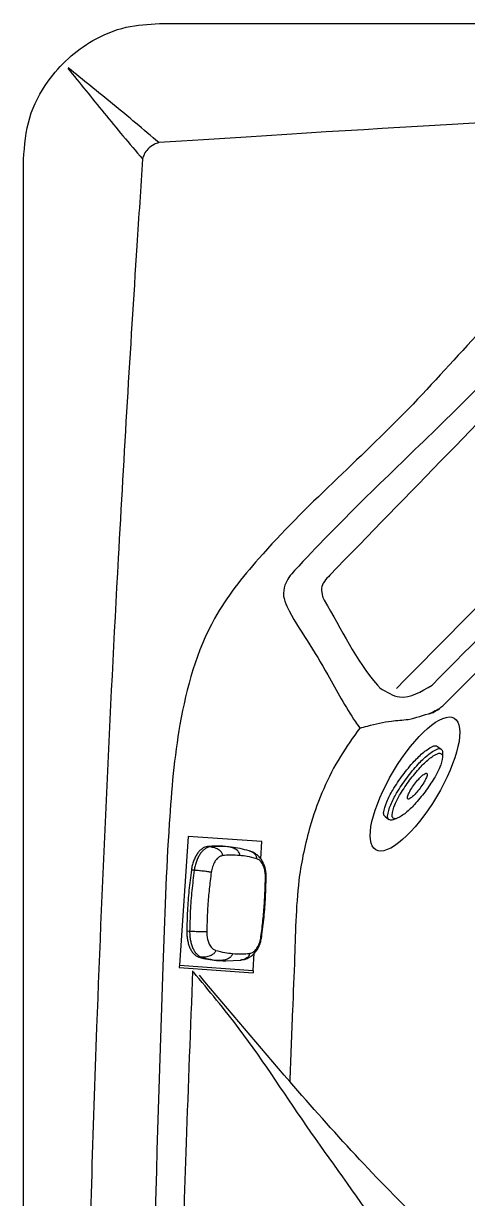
# Model space of a CAD drawing. Extents: x 408 to 498, y 628 to 778.
# Drawn here: x 408.3 to 417.77, y 709.38 to 734.42 of the extents above; entities that cross this region are included whole.
import ezdxf

# ---------------------------------------------------------------- set-up
doc = ezdxf.new("R2010")
doc.units = 0
doc.header["$MEASUREMENT"] = 0
doc.layers.add('1', color=4, linetype='Continuous')
doc.layers.add('JET', color=3, linetype='Continuous')

# ---------------------------------------------------------------- blocks, each defined once
blk = doc.blocks.new('Pillow Retg')
at = {"layer": '1'}
for points, knots in [([(0.428, 4.971), (0.583, 5.065), (0.863, 5.236), (1.309, 5.142), (1.832, 4.269), (2.308, 3.587), (2.691, 2.864), (2.696, 2.852)], [0, 0, 0, 0, 0.533921, 0.963649, 1.171047, 3.522005, 3.560627, 3.560627, 3.560627, 3.560627]), ([(-3.044, -2.672), (-3.051, -2.67), (-3.08, -2.662), (-3.724, -2.276), (-4.423, -1.955), (-4.975, -1.464), (-4.994, -1.448)], [11.621374, 11.621374, 11.621374, 11.621374, 11.643352, 11.711054, 13.84981, 13.926258, 13.926258, 13.926258, 13.926258])]:
    blk.add_open_spline(points, degree=3, knots=knots, dxfattribs=at)
for points in [[(-5.004, -1.096), (1.142, 4.968)], [(-4.93, -0.332), (0.428, 4.971)], [(2.696, 2.852), (2.692, 2.657), (2.591, 2.517)], [(-4.994, -1.448), (-5.184, -1.025), (-4.93, -0.332)], [(-2.591, -2.517), (-2.875, -2.694), (-3.044, -2.672)]]:
    blk.add_spline(points, degree=3, dxfattribs=at)
blk.add_open_spline([(2.591, 2.517), (0.864, 0.839), (-0.864, -0.839), (-2.591, -2.517)], degree=3, dxfattribs=at)
blk = doc.blocks.new('MINI')
at = {"layer": '1', "color": 3}
for p, q in [((0.223, 0.931), (0.327, 0.931)), ((0.391, 0.895), (0.44, 0.828)), ((0.391, 0.895), (0.391, 0.895)), ((0.223, -0.932), (0.327, -0.932)), ((0.327, -0.932), (0.327, -0.932)), ((0.386, -0.902), (0.441, -0.828))]:
    blk.add_line(p, q, dxfattribs=at)
for points in [[(0.223, 0.931, 0.267867), (0.159, 0.895, 0.072378), (0.065, 0.659, 0.034036), (0.019, 0.384, 0.024706), (0, 0, 0.024706), (0.019, -0.384, 0.034036), (0.065, -0.659, 0.072378), (0.159, -0.895, 0.267867), (0.223, -0.932, 0.267867)], [(0.391, 0.895, 0.267867), (0.327, 0.931, 0.267867), (0.264, 0.895, 0.072378), (0.17, 0.659, 0.034036), (0.123, 0.384, 0.024706), (0.104, 0, 0.024706), (0.123, -0.384, 0.034036), (0.17, -0.659, 0.072378), (0.264, -0.895, 0.267867), (0.327, -0.932, 0.267867)], [(0.327, -0.932, 0.238458), (0.386, -0.902, 0.072378)]]:
    blk.add_lwpolyline(points, format="xyb", dxfattribs=at)
for points in [[(0.386, -0.855, 0.267867), (0.445, -0.822, 0.072378), (0.531, -0.605, 0.034036), (0.574, -0.352, 0.024706), (0.591, 0, 0.024706), (0.574, 0.352, 0.034036), (0.531, 0.605, 0.072378), (0.445, 0.822, 0.267867), (0.386, 0.855, 0.267867), (0.328, 0.822, 0.072378), (0.242, 0.605, 0.034036), (0.199, 0.352, 0.024706), (0.182, 0, 0.024706), (0.199, -0.352, 0.034036), (0.242, -0.605, 0.072378), (0.328, -0.822, 0.267867)], [(0.388, 0.343, 0.280852), (0.368, 0.331, 0.066452), (0.337, 0.244, 0.030521), (0.321, 0.143, 0.022038), (0.315, 0.003, 0.022038), (0.321, -0.137, 0.030521), (0.337, -0.238, 0.066452), (0.368, -0.325, 0.280852), (0.388, -0.337, 0.280852), (0.408, -0.325, 0.066452), (0.439, -0.238, 0.030521), (0.454, -0.137, 0.022038), (0.46, 0.003, 0.022038), (0.454, 0.143, 0.030521), (0.439, 0.244, 0.066452), (0.408, 0.331, 0.280852)]]:
    blk.add_lwpolyline(points, format="xyb", close=True, dxfattribs=at)
blk = doc.blocks.new('2018 PULSE')
at = {"color": 8, "linetype": 'Continuous', "lineweight": 25}
blk.add_line((9.005, 74.814), (9.01, 74.809), dxfattribs=at)
at = {"color": 7, "linetype": 'Continuous', "lineweight": 25}
blk.add_line((9.01, 74.809), (9.01, 74.808), dxfattribs=at)
at = {"layer": '1', "color": 3, "linetype": 'Continuous', "lineweight": 25}
for p, q in [((3.512, 71.951), (3.325, 69.208)), ((3.512, 71.951), (3.325, 69.208)), ((5.085, 71.844), (3.512, 71.951)), ((5.085, 71.844), (3.512, 71.951)), ((3.925, 71.739), (3.922, 71.738)), ((3.981, 71.731), (3.922, 71.738)), ((4.356, 71.734), (4.296, 71.741)), ((4.412, 71.728), (4.352, 71.735)), ((4.412, 71.726), (4.356, 71.734)), ((4.429, 71.724), (4.412, 71.726)), ((4.82, 71.643), (4.81, 71.647)), ((5.059, 71.474), (5.085, 71.844)), ((5.059, 71.474), (5.085, 71.844)), ((3.641, 71.233), (3.58, 71.237)), ((3.543, 69.932), (3.482, 69.935)), ((3.736, 69.383), (3.744, 69.38)), ((3.804, 69.379), (3.744, 69.38)), ((4.897, 69.1), (4.922, 69.465)), ((4.897, 69.1), (4.922, 69.465)), ((3.32, 69.158), (4.895, 69.05)), ((3.32, 69.158), (4.895, 69.05)), ((3.325, 69.208), (4.897, 69.1)), ((3.325, 69.208), (4.897, 69.1)), ((4.113, 69.311), (4.252, 69.305)), ((4.174, 69.31), (4.113, 69.311)), ((4.174, 69.31), (4.313, 69.304)), ((4.252, 69.304), (4.313, 69.302)), ((4.312, 69.303), (4.625, 69.317)), ((4.625, 69.317), (4.643, 69.321))]:
    blk.add_line(p, q, dxfattribs=at)
at = {"layer": '1'}
blk.add_ellipse((8.348, 73.071), major_axis=(0.838, 1.402), ratio=0.327188, dxfattribs=at)
at = {"layer": '1', "color": 6}
for points in [[(0, 86.377), (0.133, 87.266), (0.527, 88.046), (1.478, 88.911), (2.191, 89.194), (2.898, 89.275)], [(2.898, 89.275), (86.562, 89.275)], [(0, 2.542), (0, 86.377)]]:
    blk.add_spline(points, degree=3, dxfattribs=at)
at = {"layer": '1', "color": 3, "linetype": 'Continuous', "lineweight": 25}
for points, knots in [([(0.946, 88.319), (1.073, 88.164), (1.2, 88.007), (1.457, 87.69), (1.587, 87.529), (1.851, 87.206), (1.985, 87.044), (2.258, 86.717), (2.397, 86.553), (2.539, 86.389)], [0, 0, 0, 0, 0.25, 0.25, 0.5, 0.5, 0.75, 0.75, 1, 1, 1, 1]), ([(0.946, 88.319), (1.073, 88.164), (1.2, 88.007), (1.457, 87.69), (1.587, 87.529), (1.851, 87.206), (1.985, 87.044), (2.258, 86.717), (2.397, 86.553), (2.539, 86.389)], [0, 0, 0, 0, 0.25, 0.25, 0.5, 0.5, 0.75, 0.75, 1, 1, 1, 1]), ([(2.887, 86.737), (2.722, 86.878), (2.558, 87.017), (2.232, 87.29), (2.069, 87.424), (1.746, 87.688), (1.586, 87.818), (1.268, 88.075), (1.111, 88.202), (0.956, 88.329)], [0, 0, 0, 0, 0.25, 0.25, 0.5, 0.5, 0.75, 0.75, 1, 1, 1, 1]), ([(2.887, 86.737), (2.722, 86.878), (2.558, 87.017), (2.232, 87.29), (2.069, 87.424), (1.746, 87.688), (1.586, 87.818), (1.268, 88.075), (1.111, 88.202), (0.956, 88.329)], [0, 0, 0, 0, 0.25, 0.25, 0.5, 0.5, 0.75, 0.75, 1, 1, 1, 1]), ([(3.922, 71.738), (3.902, 71.735), (3.863, 71.727), (3.806, 71.695), (3.753, 71.649), (3.703, 71.588), (3.66, 71.513), (3.625, 71.429), (3.596, 71.336), (3.585, 71.27), (3.58, 71.237)], [0, 0, 0, 0, 0.125114, 0.25021, 0.375201, 0.5, 0.624799, 0.74979, 0.874886, 1, 1, 1, 1]), ([(3.981, 71.731), (3.962, 71.728), (3.923, 71.72), (3.867, 71.688), (3.813, 71.642), (3.764, 71.581), (3.721, 71.507), (3.686, 71.423), (3.657, 71.331), (3.646, 71.266), (3.641, 71.233)], [0, 0, 0, 0, 0.1255049, 0.2497039, 0.3739919, 0.499776, 0.6256777, 0.7500785, 0.8743863, 1, 1, 1, 1]), ([(4.296, 71.741), (4.234, 71.745), (4.111, 71.753), (3.987, 71.743), (3.925, 71.739)], [0, 0, 0, 0, 0.500001, 1, 1, 1, 1]), ([(4.356, 71.734), (4.294, 71.738), (4.169, 71.746), (4.044, 71.736), (3.981, 71.731)], [0, 0, 0, 0, 0.5, 1, 1, 1, 1]), ([(4.248, 71.545), (4.247, 71.555), (4.245, 71.577), (4.23, 71.608), (4.205, 71.639), (4.157, 71.678), (4.081, 71.714), (4.015, 71.725), (3.981, 71.731)], [0, 0, 0, 0, 0.07505, 0.162076, 0.266839, 0.391242, 0.685992, 1, 1, 1, 1]), ([(4.612, 71.548), (4.612, 71.558), (4.612, 71.579), (4.598, 71.611), (4.575, 71.641), (4.529, 71.68), (4.455, 71.716), (4.39, 71.728), (4.356, 71.734)], [0, 0, 0, 0, 0.075049, 0.162076, 0.266841, 0.391246, 0.685996, 1, 1, 1, 1]), ([(4.81, 71.647), (4.747, 71.664), (4.62, 71.698), (4.492, 71.717), (4.428, 71.726)], [0, 0, 0, 0, 0.499931, 1, 1, 1, 1]), ([(4.972, 71.48), (4.972, 71.49), (4.973, 71.512), (4.961, 71.543), (4.94, 71.573), (4.896, 71.611), (4.851, 71.637), (4.815, 71.644), (4.81, 71.645)], [0, 0, 0, 0, 0.102403, 0.221152, 0.364105, 0.533857, 0.936042, 1, 1, 1, 1]), ([(5.175, 71.088), (5.174, 71.122), (5.172, 71.188), (5.153, 71.283), (5.123, 71.372), (5.081, 71.45), (5.028, 71.518), (4.964, 71.574), (4.898, 71.615), (4.851, 71.631), (4.832, 71.638)], [0, 0, 0, 0, 0.137547, 0.271052, 0.402097, 0.531618, 0.658543, 0.783777, 0.90854, 1, 1, 1, 1]), ([(4.248, 71.545), (4.227, 71.54), (4.186, 71.531), (4.127, 71.484), (4.073, 71.411), (4.027, 71.311), (4.011, 71.228), (4.003, 71.187)], [0, 0, 0, 0, 0.186661, 0.373374, 0.560001, 0.780011, 1, 1, 1, 1]), ([(4.612, 71.548), (4.544, 71.552), (4.423, 71.559), (4.301, 71.55), (4.248, 71.545)], [0, 0, 0, 0, 0.559986, 1, 1, 1, 1]), ([(4.972, 71.48), (4.905, 71.498), (4.786, 71.528), (4.665, 71.542), (4.612, 71.548)], [0, 0, 0, 0, 0.559986, 1, 1, 1, 1]), ([(5.159, 71.084), (5.158, 71.119), (5.156, 71.191), (5.133, 71.289), (5.095, 71.378), (5.041, 71.449), (4.995, 71.47), (4.972, 71.48)], [0, 0, 0, 0, 0.186845, 0.373701, 0.560409, 0.780222, 1, 1, 1, 1]), ([(3.58, 71.237), (3.561, 71.093), (3.525, 70.806), (3.492, 70.371), (3.485, 70.081), (3.482, 69.935)], [0, 0, 0, 0, 0.333338, 0.666662, 1, 1, 1, 1]), ([(3.641, 71.233), (3.623, 71.089), (3.586, 70.802), (3.554, 70.366), (3.546, 70.077), (3.543, 69.932)], [0, 0, 0, 0, 0.333331, 0.666669, 1, 1, 1, 1]), ([(4.003, 71.187), (3.997, 71.189), (3.983, 71.193), (3.95, 71.199), (3.909, 71.205), (3.84, 71.214), (3.746, 71.224), (3.677, 71.23), (3.641, 71.233)], [0, 0, 0, 0, 0.075054, 0.162074, 0.266824, 0.391217, 0.685963, 1, 1, 1, 1]), ([(4.003, 71.187), (3.988, 71.07), (3.958, 70.836), (3.922, 70.414), (3.913, 70.109), (3.908, 69.923)], [0, 0, 0, 0, 0.280017, 0.560061, 1, 1, 1, 1]), ([(5.064, 69.82), (5.079, 69.937), (5.109, 70.171), (5.145, 70.593), (5.154, 70.898), (5.159, 71.084)], [0, 0, 0, 0, 0.280017, 0.560061, 1, 1, 1, 1]), ([(5.079, 69.812), (5.096, 69.953), (5.132, 70.235), (5.164, 70.662), (5.171, 70.946), (5.175, 71.088)], [0, 0, 0, 0, 0.333328, 0.666676, 1, 1, 1, 1]), ([(5.174, 71.088), (5.174, 71.087), (5.174, 71.086), (5.164, 71.084), (5.159, 71.084)], [0, 0, 0, 0, 0.47535, 1, 1, 1, 1]), ([(5.174, 71.088), (5.174, 71.087), (5.174, 71.086), (5.164, 71.084), (5.159, 71.084)], [0, 0, 0, 0, 0.47535, 1, 1, 1, 1]), ([(3.482, 69.935), (3.482, 69.903), (3.483, 69.837), (3.497, 69.742), (3.519, 69.653), (3.549, 69.573), (3.587, 69.504), (3.632, 69.449), (3.682, 69.406), (3.718, 69.39), (3.736, 69.383)], [0, 0, 0, 0, 0.125117, 0.250217, 0.375217, 0.500028, 0.624818, 0.749795, 0.874889, 1, 1, 1, 1]), ([(3.908, 69.923), (3.902, 69.923), (3.887, 69.921), (3.854, 69.921), (3.812, 69.921), (3.742, 69.922), (3.648, 69.925), (3.579, 69.929), (3.543, 69.932)], [0, 0, 0, 0, 0.075054, 0.162074, 0.266825, 0.391217, 0.685963, 1, 1, 1, 1]), ([(3.543, 69.932), (3.543, 69.898), (3.545, 69.831), (3.559, 69.736), (3.581, 69.646), (3.612, 69.566), (3.652, 69.497), (3.698, 69.442), (3.748, 69.4), (3.785, 69.386), (3.804, 69.379)], [0, 0, 0, 0, 0.1256137, 0.2499215, 0.3743223, 0.500224, 0.6260081, 0.7502961, 0.8744951, 1, 1, 1, 1]), ([(3.908, 69.923), (3.909, 69.887), (3.912, 69.816), (3.934, 69.718), (3.972, 69.629), (4.026, 69.558), (4.073, 69.537), (4.096, 69.527)], [0, 0, 0, 0, 0.186845, 0.373701, 0.560409, 0.780222, 1, 1, 1, 1]), ([(4.656, 69.323), (4.674, 69.327), (4.721, 69.335), (4.792, 69.364), (4.865, 69.409), (4.93, 69.468), (4.984, 69.539), (5.028, 69.622), (5.061, 69.714), (5.073, 69.779), (5.079, 69.812)], [0, 0, 0, 0, 0.081449, 0.208423, 0.3356495, 0.464284, 0.5952321, 0.7274057, 0.8617881, 1, 1, 1, 1]), ([(4.82, 69.462), (4.84, 69.467), (4.882, 69.476), (4.94, 69.523), (4.995, 69.596), (5.04, 69.696), (5.056, 69.778), (5.064, 69.82)], [0, 0, 0, 0, 0.186661, 0.373374, 0.560001, 0.780011, 1, 1, 1, 1]), ([(5.064, 69.82), (5.069, 69.818), (5.078, 69.815), (5.078, 69.813), (5.078, 69.812)], [0, 0, 0, 0, 0.523268, 1, 1, 1, 1]), ([(3.744, 69.38), (3.805, 69.364), (3.927, 69.332), (4.051, 69.318), (4.113, 69.311)], [0, 0, 0, 0, 0.499999, 1, 1, 1, 1]), ([(4.096, 69.527), (4.093, 69.517), (4.088, 69.496), (4.068, 69.467), (4.039, 69.44), (3.986, 69.408), (3.905, 69.383), (3.838, 69.38), (3.804, 69.379)], [0, 0, 0, 0, 0.0750491, 0.1620762, 0.2668413, 0.3912463, 0.6859964, 1, 1, 1, 1]), ([(4.096, 69.527), (4.162, 69.509), (4.281, 69.479), (4.402, 69.465), (4.455, 69.459)], [0, 0, 0, 0, 0.559986, 1, 1, 1, 1]), ([(4.455, 69.459), (4.453, 69.45), (4.45, 69.428), (4.431, 69.399), (4.404, 69.372), (4.353, 69.339), (4.274, 69.314), (4.208, 69.311), (4.174, 69.31)], [0, 0, 0, 0, 0.075048, 0.162077, 0.266843, 0.39125, 0.686, 1, 1, 1, 1]), ([(4.455, 69.459), (4.523, 69.455), (4.644, 69.448), (4.766, 69.457), (4.82, 69.462)], [0, 0, 0, 0, 0.559986, 1, 1, 1, 1]), ([(4.82, 69.462), (4.818, 69.452), (4.816, 69.431), (4.8, 69.401), (4.774, 69.374), (4.725, 69.342), (4.674, 69.322), (4.633, 69.32), (4.625, 69.319)], [0, 0, 0, 0, 0.0982736, 0.2122362, 0.3494282, 0.5123378, 0.8983079, 1, 1, 1, 1])]:
    blk.add_open_spline(points, degree=3, knots=knots, dxfattribs=at)
at = {"layer": '1', "linetype": 'Continuous', "lineweight": 25}
blk.add_open_spline([(84.726, 86.858), (83.061, 86.966), (81.397, 87.067), (78.066, 87.255), (76.401, 87.342), (71.403, 87.584), (68.07, 87.717), (63.07, 87.875), (61.403, 87.922), (58.068, 88.001), (56.4, 88.033), (51.398, 88.112), (44.728, 88.164), (38.058, 88.112), (33.056, 88.033), (31.388, 88.001), (28.054, 87.922), (26.387, 87.875), (21.387, 87.717), (18.054, 87.583), (11.392, 87.262), (8.062, 87.074), (2.887, 86.737)], degree=3, knots=[0, 0, 0, 0, 0.0625, 0.0625, 0.125, 0.125, 0.25, 0.25, 0.3125, 0.3125, 0.375, 0.375, 0.5, 0.625, 0.625, 0.6875, 0.6875, 0.75, 0.75, 0.875, 0.875, 1, 1, 1, 1], dxfattribs=at)
at = {"layer": '1'}
for points in [[(2.887, 86.737), (2.785, 86.7), (2.648, 86.596), (2.575, 86.489), (2.539, 86.389)], [(70.661, 86.251), (69.679, 86.292), (64.547, 86.479), (48.442, 86.76), (32.133, 86.659), (22.958, 86.413), (18.658, 86.245), (14.824, 85.908), (11.405, 84.262), (8.209, 81.066), (5.013, 77.87), (4.076, 76.597), (3.337, 74.342), (3.108, 72.239), (2.97, 69.182), (2.585, 55.266)], [(2.539, 86.389), (2.417, 84.541), (2.02, 77.881), (1.559, 67.886), (1.354, 61.218), (1.111, 44.544), (1.4, 26.202), (2.013, 11.208), (2.457, 3.933), (2.539, 2.702)], [(15.011, 82.104), (14.753, 82.281), (13.584, 82.967), (12.418, 83.658), (12.198, 83.73), (11.801, 83.614), (11.656, 83.493), (10.89, 82.727), (8.719, 80.556), (5.782, 77.619), (5.661, 77.474), (5.576, 77.307), (5.545, 77.077), (5.617, 76.857), (6.051, 76.126), (6.486, 75.395), (7.08, 74.395), (7.171, 74.264)], [(9.013, 74.806), (11.733, 77.542), (14.461, 80.27), (14.609, 80.426), (14.767, 80.844), (14.81, 81.009)], [(8.659, 74.567), (8.879, 74.679), (8.659, 74.567)], [(8.733, 74.595), (8.863, 74.676), (9.012, 74.806)], [(7.171, 74.264), (7.335, 74.306), (7.845, 74.412), (8.201, 74.449), (8.695, 74.585), (8.733, 74.595)], [(7.171, 74.264), (6.758, 73.658), (6.135, 72.242), (5.888, 71.127), (5.782, 69.386), (5.735, 68.237), (5.679, 66.73)], [(3.607, 69.09), (3.469, 65.43), (3.368, 62.227), (3.297, 59.481), (3.263, 55.812)], [(3.263, 55.812), (3.424, 55.845), (3.766, 55.94), (4.223, 56.16), (4.773, 56.441), (6.298, 57.218), (6.617, 57.418), (7.032, 57.853), (7.311, 58.429), (7.357, 58.614), (7.542, 59.533), (7.679, 60.213), (8, 61.811), (8.043, 62.096), (8.022, 62.524), (7.855, 63.107), (7.66, 63.452), (6.13, 65.653), (4.6, 67.854), (3.623, 69.069)], [(24.819, 54.147), (21.734, 54.88), (16.066, 57.911), (11.576, 61.065), (8.546, 63.668), (5.679, 66.73), (3.75, 69.001)]]:
    blk.add_spline(points, degree=3, dxfattribs=at)
at = {"layer": '1', "color": 3, "linetype": 'Continuous', "lineweight": 25}
for points in [[(3.804, 69.379), (3.865, 69.363), (3.988, 69.331), (4.112, 69.317), (4.174, 69.31)], [(3.325, 69.208), (3.325, 69.199), (3.322, 69.183), (3.32, 69.166), (3.32, 69.158)], [(3.325, 69.208), (3.325, 69.199), (3.322, 69.183), (3.32, 69.166), (3.32, 69.158)], [(4.897, 69.1), (4.897, 69.092), (4.896, 69.075), (4.895, 69.059), (4.895, 69.05)], [(4.897, 69.1), (4.897, 69.092), (4.896, 69.075), (4.895, 69.059), (4.895, 69.05)]]:
    blk.add_open_spline(points, degree=3, dxfattribs=at)
at = {"layer": 'JET', "xscale": -1}
for name, p, rotation in [('Pillow Retg', (9.052, 80.11), 269.9332443832628), ('MINI', (8.088, 73.26), 143.2423468935599)]:
    blk.add_blockref(name, p, dxfattribs=dict(at, rotation=rotation))

msp = doc.modelspace()

# ---------------------------------------------------------------- block references
at = {"layer": '1'}
msp.add_blockref('2018 PULSE', (408.301, 645.145), dxfattribs=at)

doc.saveas('drawing.dxf')
